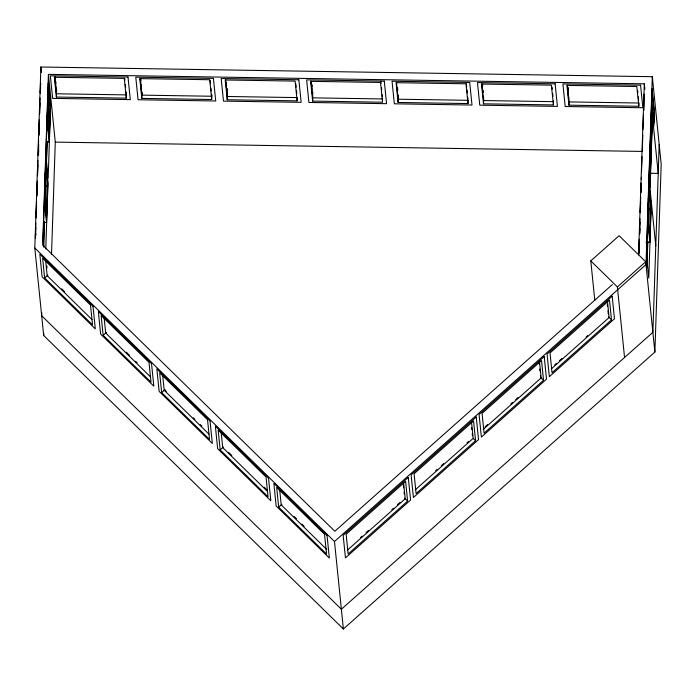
<?xml version="1.0" encoding="UTF-8"?>
<svg xmlns="http://www.w3.org/2000/svg" width="696" height="696" viewBox="0 0 696 696"><rect width="100%" height="100%" fill="white"/><g stroke="black" fill="none" stroke-linecap="round" stroke-linejoin="round"><path stroke-width="1.04" d="M34.8 248.002L40.89 67.007L652.309 76.699L661.2 164.195L654.875 352.072L343.38 628.993L43.691 335.498L34.8 248.002L334.489 541.497L343.38 628.993M35.322 238.102L35.835 223.025M36.009 217.639L36.557 201.492M36.74 196.107L37.245 181.03M37.427 175.644L37.932 160.576M38.106 155.347L38.619 140.209M38.802 134.806L39.307 119.669M39.489 114.266L40.037 98.049M40.22 92.638L40.542 82.911L40.76 85.06M35.505 237.023L35.835 227.331M36.148 217.961L36.557 205.79M36.879 196.107L37.245 185.336M37.567 175.644L37.932 164.874M38.645 143.741L38.532 155.634M38.932 135.076L39.333 123.166M39.655 113.761L40.011 103.025M40.342 93.36L40.559 86.922M35.757 235.509L35.835 233.369M36.375 217.326L36.549 211.976M38.558 152.25L38.637 150.092M39.141 134.963L39.324 129.56M644.853 89.192L644.305 83.825L48.416 74.376L42.665 245.123L334.837 531.257L612.358 284.542M43.491 246.767L44.327 222.007M44.892 207.225L45.04 202.945M46.301 163.264L47.023 141.793M47.667 124.889L47.806 120.565M43.639 246.767L44.466 221.998M46.31 167.205L47.189 141.253M41.786 312.487L41.682 315.74L341.371 609.235L652.874 332.314L659.19 144.437M45.379 209.374L46.171 185.841L44.918 173.548M48.041 130.291L48.764 108.689L47.728 98.441M47.554 185.858L46.475 217.952L44.709 200.535L45.788 168.441L47.554 185.858L45.614 185.832M50.155 108.707L49.172 137.878L47.398 120.46L48.381 91.289L50.155 108.707L48.207 108.68M46.528 222.468L47.806 184.353L45.736 163.925L44.448 202.04L46.528 222.468L43.613 222.424M49.233 142.123L50.399 107.471L48.32 87.043L47.154 121.696L49.233 142.123L46.319 142.08M45.779 248.959L48.024 182.195L45.736 159.619L43.056 239.293L43.822 246.828M43.691 335.498L43.761 333.332M126.341 96.083L126.272 98.153L56.376 97.04L56.62 89.801M51.513 254.501L55.288 142.114L48.416 74.376M211.836 95.369L211.697 99.502L141.801 98.397L142.01 92.185M297.227 97.753L297.122 100.859L227.227 99.754L227.401 94.578M312.652 101.103L310.642 81.336L380.538 82.45L382.548 102.216L312.652 101.103L312.756 97.997M468.077 100.459L467.973 103.565L398.077 102.46L398.321 95.213M553.538 100.781L553.398 104.922L483.502 103.817L483.711 97.605M638.928 103.173L638.824 106.279L568.928 105.166L569.067 101.033M638.545 254.954L644.305 83.825M638.754 254.371L639.267 239.241M639.45 233.83L639.955 218.701M640.172 212.21L640.685 197.072M640.833 192.749L641.155 183.022L641.373 185.171M641.277 179.394L641.355 177.236M641.529 171.834L642.043 156.696M642.347 151.041L642.773 135.067M642.947 129.665L643.461 114.527M643.643 109.124L643.713 106.966L644.035 110.133M644.148 94.038L644.165 106.575M638.928 253.596L639.293 242.765M639.615 233.195L639.981 222.189M640.303 212.802L640.659 202.066M640.99 192.4L641.164 187.033L641.381 189.181M639.172 252.361L639.285 249.116M639.789 233.995L639.972 228.593M652.309 76.699L645.992 264.576L334.489 541.497M646.949 262.305L647.637 241.904M648.315 223.912L648.498 218.509M646.923 267.308L647.793 241.364M648.646 230.402L649.377 208.8L648.333 198.551M650.76 208.817L649.786 237.989L648.011 220.571L648.994 191.4L650.76 208.817L648.82 208.791M649.838 242.234L651.004 207.582L648.933 187.154L647.767 221.806L649.838 242.234L645.958 242.173M654.223 112.891L653.883 123.035L651.76 102.147L652.1 92.002L654.223 112.891L652.283 112.865M44.64 277.974L42.63 258.207L90.497 305.083L92.507 324.849L44.64 277.974L47.876 275.094M103.147 335.272L101.138 315.505L149.014 362.381L151.015 382.156L103.147 335.272L106.384 332.392M161.655 392.57L159.645 372.804L207.521 419.688L209.531 439.454L161.655 392.57L164.891 389.69M220.162 449.868L218.161 430.102L266.029 476.986L268.038 496.753L220.162 449.868L223.399 446.997M278.678 507.167L276.669 487.4L324.536 534.284L326.546 554.051L278.678 507.167L281.915 504.296M594.81 300.437L590.791 260.887L619.109 235.709L645.705 261.757L654.875 352.072M624.556 357.492L617.387 286.926L645.705 261.757M360.485 537.547L362.085 536.12M366.105 532.544L368.515 530.404M391.822 509.681L393.431 508.254M397.451 504.687L399.861 502.538M435.679 470.696L437.288 469.269M441.308 465.694L443.717 463.553M467.016 442.839L468.625 441.403M485.155 426.709L487.565 424.569M510.873 403.845L512.482 402.418M515.692 399.565L518.111 397.416M554.729 364.861L556.339 363.434M559.549 360.572L561.959 358.431M586.067 337.003L587.676 335.568M347.348 550.214L405.211 498.771L403.628 483.172M415.312 489.793L473.176 438.358L471.488 421.706M483.276 429.371L541.14 377.937L539.452 361.294M551.241 368.958L609.104 317.515L607.417 300.872M407.604 501.12L348.139 553.981L346.13 534.215L405.603 481.354L407.604 501.12L404.567 498.145M475.568 440.699L416.104 493.568L414.094 473.802L473.558 420.932L475.568 440.699L473.289 438.463M543.533 380.277L484.068 433.147L482.058 413.38L541.523 360.511L543.533 380.277L540.496 377.302M611.497 319.864L552.032 372.725L550.023 352.959L609.487 300.089L611.497 319.864L608.461 316.88M126.385 94.891L56.489 93.786L54.801 77.134M297.236 97.597L227.34 96.492L225.643 79.849M382.652 98.954L312.765 97.849L311.069 81.197M553.503 101.659L483.616 100.555L481.919 83.912M638.928 103.017L569.041 101.912L567.344 85.26M55.288 142.114L642.504 151.424M650.456 173.287L658.216 173.408L652.483 116.963L650.047 189.399L655.78 245.845M590.791 260.887L617.387 286.926M61.648 288.814L64.737 291.841M126.341 352.159L129.43 355.186M135.607 361.233L137.147 362.746M164.769 389.803L166.318 391.317M193.34 417.783L194.88 419.288M200.291 424.586L201.831 426.1M228.688 452.391L231.777 455.419M264.202 487.174L267.29 490.202M294.147 516.502L296.461 518.764M301.864 524.062L304.178 526.333M91.968 319.56L47.189 275.703L45.71 261.139M150.475 376.858L105.696 333.001L104.113 317.402M208.991 434.165L164.204 390.308L162.725 375.736M267.499 491.463L222.711 447.606L221.232 433.043M326.781 549.518L281.228 504.905L279.635 489.297M637.667 90.532L637.875 92.612M638.293 96.77L638.615 99.893M638.824 106.279L636.814 86.513L566.918 85.399L568.928 105.166M648.298 203.667L648.507 205.712M607.303 304.509L607.512 306.588M607.939 310.755L608.252 313.879M568.119 87.522L568.327 89.601M567.692 87.661L568.11 91.82M568.319 93.899L568.85 99.102M552.024 87.096L552.241 89.175M552.659 93.342L552.981 96.457M553.398 104.922L551.389 85.156L481.493 84.042L483.502 103.817M539.026 361.807L539.235 363.886M539.765 369.089L539.974 371.177M540.4 375.335L540.609 377.415M482.476 84.086L482.693 86.165M483.111 90.332L483.328 92.411M466.39 83.659L466.712 86.782M467.025 89.906L467.338 93.029M467.764 97.188L468.077 100.311L398.19 99.197L396.494 82.554M467.973 103.565L465.963 83.798L396.067 82.694L398.077 102.46M471.592 427.431L471.801 429.51M472.219 433.669L472.436 435.757M397.581 87.931L397.79 90.01M380.86 81.267L381.069 83.346M381.495 87.513L381.704 89.593M382.235 94.795L382.443 96.874M403.306 484.729L403.628 487.853M404.045 492.011L404.254 494.09M311.947 84.494L312.156 86.582M312.687 91.785L312.895 93.864M311.199 81.519L312.052 89.836M312.26 91.916L312.678 96.083M295.861 84.077L296.174 87.191M296.487 90.315L296.809 93.438M297.122 100.859L295.113 81.093L225.217 79.979L227.227 99.754M227.053 88.349L227.261 90.428M225.991 82.241L226.409 86.4M226.626 88.488L227.366 95.77M210.218 80.64L210.54 83.764M210.958 87.922L211.279 91.046M211.593 94.16L211.81 96.248L141.914 95.134L140.218 78.491M211.697 99.502L209.687 79.736L139.792 78.631L141.801 98.397M140.775 78.665L140.992 80.745M141.41 84.912L141.627 86.991M140.348 78.805L140.775 82.972M140.984 85.051L141.514 90.254M141.723 92.333L141.941 94.412M124.688 78.248L124.906 80.327M125.324 84.486L125.645 87.609M126.063 91.768L126.272 93.847M126.272 98.153L124.262 78.387L54.366 77.273L56.376 97.04M55.776 81.476L55.984 83.555M54.819 76.412L56.515 93.055M47.693 103.556L47.893 105.609M40.89 67.007L41.438 72.384M44.883 178.654L45.092 180.708M46.806 265.837L47.015 267.916M48.311 83.033L45.875 155.469L48.172 178.046L50.608 105.609L48.311 83.033M648.924 183.144L646.488 255.58L648.776 278.156L651.212 205.72L648.924 183.144M651.482 107.088L649.046 179.524L649.907 187.99L652.343 115.553L651.482 107.088M652.091 88.984L651.604 103.478L653.892 126.054L654.388 111.569L652.091 88.984M651.491 110.099L649.203 178.185L649.89 184.971L652.178 116.876L651.491 110.099M408.291 477.43L343.154 535.337L345.451 557.914L410.579 500.015L408.291 477.43M476.255 417.017L411.118 474.916L413.415 497.492L478.543 439.594L476.255 417.017M544.22 356.596L479.083 414.494L481.38 437.079L546.508 379.172L544.22 356.596M612.175 296.174L547.047 354.073L549.344 376.658L614.472 318.751L612.175 296.174M128.003 77.047L50.347 75.812L52.635 98.388L130.3 99.624L128.003 77.047M213.428 78.396L135.772 77.169L138.06 99.746L215.725 100.981L213.428 78.396M298.854 79.753L221.197 78.517L223.486 101.103L301.15 102.329L298.854 79.753M384.279 81.11L306.623 79.875L308.911 102.451L386.576 103.687L384.279 81.11M469.704 82.459L392.048 81.232L394.336 103.808L472.001 105.044L469.704 82.459M555.13 83.816L477.473 82.58L479.762 105.166L557.426 106.392L555.13 83.816M640.555 85.173L562.899 83.938L565.187 106.514L642.852 107.749L640.555 85.173M93.02 306.292L39.829 254.197L42.125 276.782L95.308 328.869L93.02 306.292M151.528 363.59L98.336 311.495L100.633 334.08L153.825 386.167L151.528 363.59M210.035 420.889L156.844 368.802L159.14 391.378L212.332 443.465L210.035 420.889M268.543 478.187L215.36 426.1L217.648 448.676L270.84 500.763L268.543 478.187M327.059 535.485L273.867 483.398L276.155 505.975L329.347 558.07L327.059 535.485"/></g></svg>
